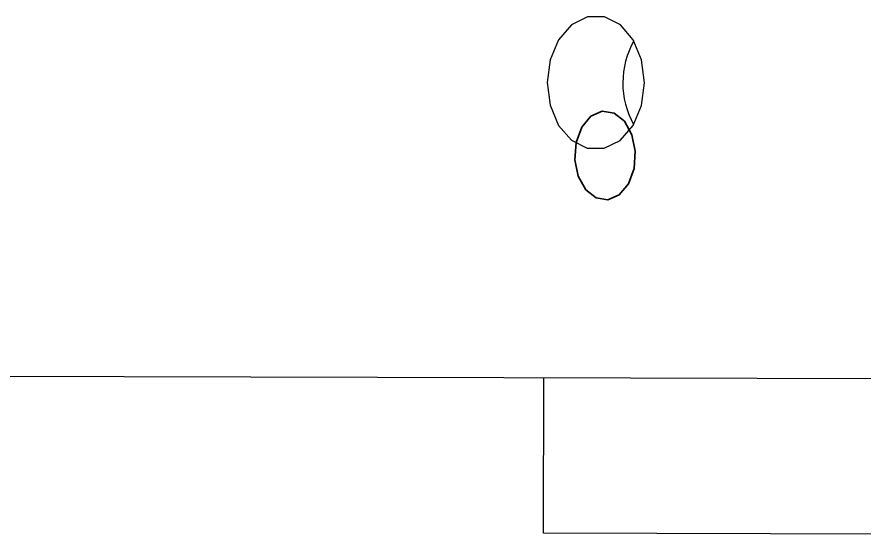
# Model space of a CAD drawing. Header units: millimetres. Extents: x -551930 to 36223, y -1733730 to 8014.
# Drawn here: x -551817.178 to -551812.888, y -1733702.848 to -1733700.23 of the extents above; entities that cross this region are included whole.
import ezdxf

# ---------------------------------------------------------------- set-up
doc = ezdxf.new("R2010")
doc.units = ezdxf.units.MM
doc.layers.get('0').update_dxf_attribs({"lineweight": 35})

msp = doc.modelspace()

# ---------------------------------------------------------------- linework, layer by layer
at = {"color": 7, "linetype": 'Continuous', "lineweight": 25}
for p, q in [((-551823.2608, -1733702.0333), (-551812.7768, -1733702.0599)), ((-551814.5118, -1733702.843), (-551814.5098, -1733702.0555)), ((-551812.7028, -1733702.8476), (-551814.5118, -1733702.843))]:
    msp.add_line(p, q, dxfattribs=at)
at = {"color": 7, "linetype": 'Continuous', "lineweight": 25, "flags": 128}
msp.add_lwpolyline([(-551813.9997, -1733700.5629), (-551814.0143, -1733700.4474), (-551814.0568, -1733700.3458), (-551814.1223, -1733700.2703), (-551814.2027, -1733700.23), (-551814.2883, -1733700.2298), (-551814.3689, -1733700.2697), (-551814.4348, -1733700.3449), (-551814.4779, -1733700.4463), (-551814.493, -1733700.5616), (-551814.4784, -1733700.6771), (-551814.4359, -1733700.7787), (-551814.3704, -1733700.8542), (-551814.29, -1733700.8945), (-551814.2044, -1733700.8948), (-551814.1238, -1733700.8549), (-551814.0579, -1733700.7797), (-551814.0148, -1733700.6783), (-551813.9997, -1733700.5629)], dxfattribs=at)
at = {"color": 7, "linetype": 'Continuous', "flags": 128}
msp.add_lwpolyline([(-551814.3465, -1733700.8651), (-551814.3179, -1733700.7879), (-551814.2714, -1733700.7324), (-551814.214, -1733700.7073), (-551814.1544, -1733700.7162), (-551814.1017, -1733700.7579), (-551814.064, -1733700.826), (-551814.0469, -1733700.9101), (-551814.0531, -1733700.9974), (-551814.0817, -1733701.0747), (-551814.1282, -1733701.1301), (-551814.1857, -1733701.1553), (-551814.2453, -1733701.1463), (-551814.2979, -1733701.1047), (-551814.3357, -1733701.0366), (-551814.3527, -1733700.9525), (-551814.3465, -1733700.8651)], dxfattribs=at)
at = {"color": 7, "linetype": 'Continuous', "lineweight": 25}
msp.add_arc((-551813.6756, -1733700.5637), 0.4341, 150.6227, 209.0864, dxfattribs=at)

doc.saveas('drawing.dxf')
